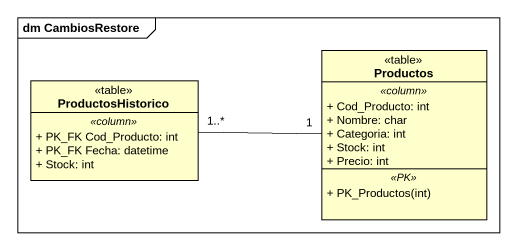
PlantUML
@startuml
mainframe dm CambiosRestore
hide circle
hide empty members
skinparam classAttributeIconSize 0
class ProductosHistorico <<table>> {
  .. <<column>> ..
  + PK_FK Cod_Producto: int
  + PK_FK Fecha: datetime
  + Stock: int
}
class Productos <<table>> {
  .. <<column>> ..
  + Cod_Producto: int
  + Nombre: char
  + Categoria: int
  + Stock: int
  + Precio: int
  .. <<PK>> ..
  + PK_Productos(int)
}
ProductosHistorico "1..*" -right- "1" Productos
@enduml
